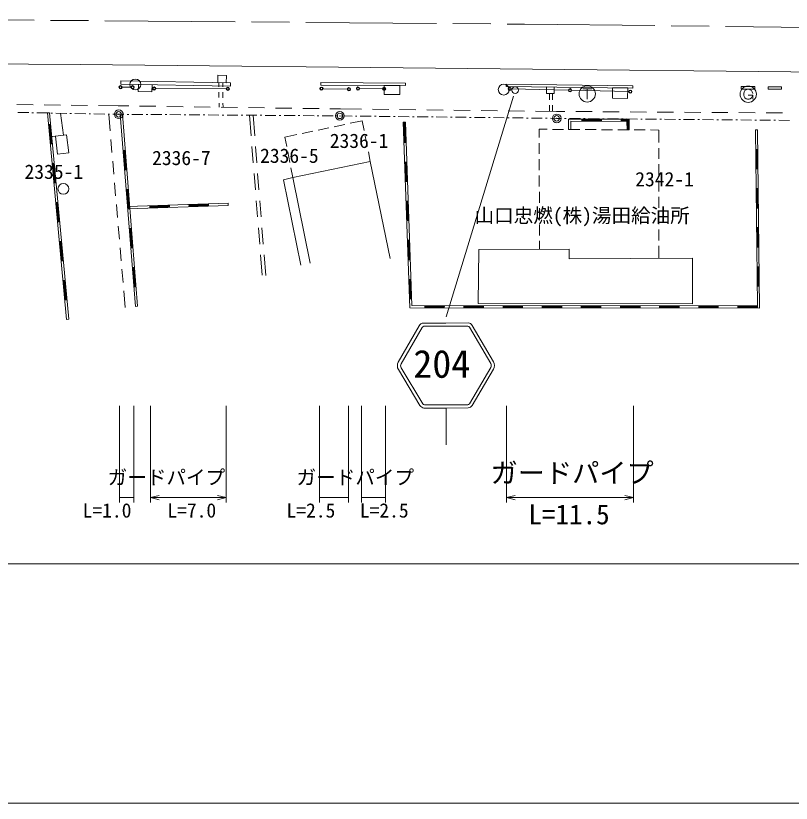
# Model space of a CAD drawing. Units: millimetres, scale not verified. Extents: x 40000 to 680000, y 20000 to 380000.
# Drawn here: x 178118 to 249455, y 205000 to 277442 of the extents above; entities that cross this region are included whole.
import ezdxf
from ezdxf.enums import TextEntityAlignment as Align

# ---------------------------------------------------------------- set-up
doc = ezdxf.new("R2010")
doc.units = ezdxf.units.MM
doc.header["$LTSCALE"] = 1000
doc.header["$PDMODE"] = 32
doc.header["$PDSIZE"] = 500
doc.linetypes.add('CHAIN', pattern=[18.5, 12, -1.5, 3.5, -1.5])
for name, color, linetype, lineweight in [('M-BGD', 7, 'Continuous', 13), ('M-BGD-EXST', 7, 'Continuous', 13), ('M-BMK', 2, 'CHAIN', 13), ('M-BMK-OTRS', 5, 'Continuous', 13), ('M-BMK-ROW', 30, 'Continuous', 13), ('M-STR-HTXT', 7, 'Continuous', 13), ('M-STR-STRC', 7, 'Continuous', 13), ('M-TTL-BAND', 7, 'Continuous', 13)]:
    doc.layers.add(name, color=color, linetype=linetype, lineweight=lineweight)
doc.layers.add('M-BMK-HTXT', color=7, linetype='Continuous')
doc.styles.add('ＭＳ ゴシック', font='')
doc.styles.get('ＭＳ ゴシック').set_extended_font_data('MS Gothic')

msp = doc.modelspace()

# ---------------------------------------------------------------- linework, layer by layer
at = {"layer": 'M-BGD'}
for p, q in [((196804, 271297), (196806, 270912)), ((197164, 271291), (197168, 270906)), ((187909, 270862), (188722, 270861)), ((190994, 270747), (197476, 270725)), ((196809, 270412), (196812, 269912)), ((197172, 270406), (197176, 269906)), ((206389, 270734), (208618, 270688)), ((209749, 270739), (211856, 270721)), ((223703, 270711), (228954, 270590)), ((227218, 269720), (227222, 270287)), ((227485, 270284), (227488, 269717)), ((229254, 270583), (234504, 270462)), ((247344, 270895), (247343, 270695)), ((247343, 270695), (248544, 270690)), ((247344, 270899), (248544, 270894)), ((248545, 270894), (248544, 270690)), ((178227, 269266), (179727, 269248)), ((180727, 269237), (182227, 269220)), ((183227, 269209), (184727, 269191)), ((185727, 269180), (187547, 269159)), ((187547, 269159), (188516, 269145)), ((189516, 269131), (191016, 269110)), ((192016, 269095), (193516, 269074)), ((194516, 269060), (196016, 269038)), ((196815, 269412), (196817, 269027)), ((197016, 269024), (198515, 269002)), ((197181, 269406), (197184, 269022)), ((199515, 268988), (201015, 268967)), ((202015, 268952), (203515, 268931)), ((204515, 268917), (206015, 268895)), ((207015, 268881), (207984, 268867)), ((207984, 268867), (209926, 268845)), ((210926, 268834), (212426, 268818)), ((213426, 268806), (214926, 268790)), ((215926, 268778), (217426, 268762)), ((227210, 268653), (227214, 269220)), ((227491, 269217), (227494, 268649)), ((181032, 268498), (181231, 268517)), ((182795, 249511), (181032, 268498)), ((182994, 249530), (181231, 268517)), ((186667, 268394), (186797, 266868)), ((187727, 268376), (187927, 268392)), ((189131, 250696), (187727, 268376)), ((189331, 250712), (187927, 268392)), ((199771, 266410), (199623, 268290)), ((200096, 266408), (199948, 268288)), ((218426, 268751), (219926, 268734)), ((220926, 268723), (222425, 268706)), ((223425, 268695), (224925, 268678)), ((225925, 268667), (227868, 268645)), ((227868, 268645), (228636, 268640)), ((229636, 268633), (231136, 268622)), ((232136, 268615), (233636, 268604)), ((234636, 268597), (236136, 268587)), ((237136, 268580), (238636, 268569)), ((239636, 268562), (241136, 268552)), ((242136, 268544), (243636, 268534)), ((244636, 268527), (246136, 268516)), ((247136, 268509), (248636, 268499)), ((181330, 267453), (181131, 267434)), ((181337, 265646), (181171, 267438)), ((181377, 265649), (181211, 267442)), ((181417, 265653), (181250, 267445)), ((181457, 265657), (181290, 267449)), ((207407, 267233), (208385, 267442)), ((208874, 267546), (209984, 267782)), ((209984, 267782), (210162, 266885)), ((213759, 267649), (213958, 267656)), ((214368, 250582), (213759, 267649)), ((213961, 267590), (213761, 267583)), ((213865, 265786), (213801, 267584)), ((213905, 265787), (213841, 267586)), ((213945, 265788), (213881, 267587)), ((213985, 265790), (213921, 267589)), ((214561, 250782), (213958, 267656)), ((228964, 266982), (228964, 267941)), ((228964, 267941), (234543, 267929)), ((229164, 266982), (229164, 267740)), ((229164, 267740), (234344, 267729)), ((230206, 267938), (230206, 267738)), ((230206, 267898), (232006, 267894)), ((230206, 267858), (232006, 267854)), ((230206, 267818), (232006, 267814)), ((230206, 267778), (232006, 267774)), ((232006, 267734), (232006, 267934)), ((233806, 267930), (233806, 267730)), ((233806, 267890), (234503, 267889)), ((234463, 267849), (233806, 267850)), ((233806, 267810), (234423, 267809)), ((234384, 267769), (233806, 267770)), ((234344, 267729), (234348, 266945)), ((234384, 267769), (234388, 266945)), ((234428, 266945), (234423, 267809)), ((234463, 267849), (234468, 266946)), ((234508, 266946), (234503, 267889)), ((234543, 267929), (234548, 266946)), ((204473, 266608), (205451, 266816)), ((205940, 266920), (206918, 267129)), ((226255, 266236), (226251, 266999)), ((226251, 266999), (227005, 266994)), ((227505, 266991), (228505, 266985)), ((228964, 266982), (229164, 266982)), ((229005, 266981), (230005, 266975)), ((230505, 266972), (231505, 266965)), ((232005, 266962), (233005, 266956)), ((233505, 266953), (234505, 266946)), ((234548, 266946), (234348, 266945)), ((234548, 266946), (234348, 266945)), ((235005, 266943), (236005, 266937)), ((236505, 266934), (237259, 266929)), ((237259, 266929), (237261, 265776)), ((246357, 266954), (246157, 266951)), ((246157, 266951), (246346, 250756)), ((246357, 266954), (246548, 250556)), ((186865, 266071), (186967, 264876)), ((202875, 266267), (203984, 266503)), ((203046, 265400), (202875, 266267)), ((210260, 266395), (210456, 265414)), ((181297, 265642), (181496, 265660)), ((199967, 263918), (199849, 265413)), ((200293, 263915), (200175, 265411)), ((213825, 265784), (214025, 265791)), ((226263, 264736), (226258, 265736)), ((237262, 265276), (237263, 264276)), ((246378, 265154), (246178, 265152)), ((246218, 265152), (246239, 263352)), ((246258, 265152), (246279, 263353)), ((246298, 265153), (246319, 263353)), ((246338, 265153), (246359, 263354)), ((188191, 265066), (187991, 265051)), ((188174, 263259), (188031, 265054)), ((188214, 263263), (188071, 265057)), ((188253, 263266), (188111, 265060)), ((188293, 263269), (188151, 265063)), ((203336, 263928), (203142, 264909)), ((210553, 264923), (210732, 264026)), ((181663, 263868), (181464, 263850)), ((181670, 262061), (181504, 263853)), ((181710, 262065), (181543, 263857)), ((181750, 262069), (181583, 263861)), ((181790, 262072), (181623, 263864)), ((187035, 264078), (187137, 262883)), ((214089, 263992), (213889, 263985)), ((213994, 262188), (213929, 263987)), ((214034, 262189), (213969, 263988)), ((214074, 262191), (214009, 263990)), ((214114, 262192), (214049, 263991)), ((226271, 263236), (226266, 264236)), ((237264, 263776), (237266, 262776)), ((188134, 263256), (188333, 263272)), ((203604, 262571), (203433, 263438)), ((246199, 263352), (246399, 263354)), ((200163, 261426), (200046, 262921)), ((200489, 261423), (200371, 262919)), ((226280, 261736), (226274, 262736)), ((237267, 262276), (237269, 261276)), ((181630, 262057), (181829, 262076)), ((187205, 262086), (187307, 260890)), ((213954, 262186), (214154, 262194)), ((246420, 261554), (246220, 261552)), ((246260, 261552), (246281, 259752)), ((246300, 261553), (246321, 259753)), ((246340, 261553), (246361, 259753)), ((246380, 261554), (246401, 259754)), ((188476, 261478), (188276, 261462)), ((188459, 259671), (188316, 261465)), ((188499, 259674), (188356, 261468)), ((188538, 259677), (188396, 261471)), ((188578, 259680), (188436, 261475)), ((226288, 260236), (226282, 261236)), ((181996, 260284), (181797, 260265)), ((182003, 258477), (181836, 260269)), ((182043, 258480), (181876, 260273)), ((182083, 258484), (181916, 260276)), ((182122, 258488), (181956, 260280)), ((187375, 260093), (187477, 258897)), ((197649, 260202), (188410, 259889)), ((194051, 260080), (194058, 259880)), ((195852, 260101), (194053, 260040)), ((195857, 259941), (195850, 260141)), ((197656, 260002), (197649, 260202)), ((200360, 258933), (200242, 260429)), ((200685, 258931), (200567, 260426)), ((214218, 260395), (214018, 260388)), ((214122, 258590), (214058, 260389)), ((214162, 258592), (214098, 260390)), ((214202, 258593), (214138, 260392)), ((214242, 258594), (214178, 260393)), ((237270, 260776), (237271, 259776)), ((188417, 259689), (188410, 259889)), ((197656, 260002), (188417, 259689)), ((188419, 259667), (188618, 259683)), ((190453, 259958), (190460, 259759)), ((192254, 259979), (190455, 259918)), ((192255, 259939), (190456, 259878)), ((192256, 259899), (190457, 259839)), ((192258, 259859), (190459, 259799)), ((192259, 259819), (192252, 260019)), ((195853, 260061), (194054, 260000)), ((195854, 260021), (194055, 259960)), ((195856, 259981), (194057, 259920)), ((226296, 258736), (226290, 259736)), ((246241, 259752), (246441, 259754)), ((237272, 259276), (237274, 258276)), ((181963, 258473), (182162, 258491)), ((187545, 258100), (187647, 256905)), ((200556, 256441), (200438, 257936)), ((200881, 256439), (200764, 257934)), ((214082, 258589), (214282, 258596)), ((226304, 257236), (226299, 258236)), ((246462, 257954), (246262, 257952)), ((246302, 257953), (246323, 256153)), ((246342, 257953), (246363, 256153)), ((246382, 257953), (246403, 256154)), ((246422, 257954), (246443, 256154)), ((188761, 257889), (188561, 257873)), ((188744, 256082), (188601, 257876)), ((188784, 256085), (188641, 257879)), ((188824, 256088), (188681, 257883)), ((188863, 256091), (188721, 257886)), ((237275, 257776), (237277, 256776)), ((182329, 256699), (182130, 256681)), ((182336, 254892), (182169, 256684)), ((182376, 254896), (182209, 256688)), ((182415, 254899), (182249, 256692)), ((182455, 254903), (182289, 256695)), ((214346, 256797), (214146, 256790)), ((214251, 254992), (214186, 256791)), ((214291, 254994), (214226, 256793)), ((214331, 254995), (214266, 256794)), ((214371, 254997), (214306, 256796)), ((226311, 255974), (226307, 256736)), ((187715, 256107), (187817, 254912)), ((188704, 256079), (188903, 256095)), ((237278, 256276), (237280, 255123)), ((246283, 256152), (246483, 256154)), ((200783, 253564), (200634, 255444)), ((201108, 253561), (200960, 255442)), ((214211, 254991), (214411, 254998)), ((182296, 254888), (182495, 254907)), ((189046, 254300), (188846, 254284)), ((189029, 252493), (188886, 254288)), ((189069, 252496), (188926, 254291)), ((189109, 252500), (188966, 254294)), ((189148, 252503), (189006, 254297)), ((246504, 254355), (246304, 254352)), ((246344, 254353), (246365, 252553)), ((246384, 254353), (246405, 252553)), ((246424, 254354), (246445, 252554)), ((246464, 254354), (246485, 252554)), ((187885, 254115), (187987, 252919)), ((182662, 253114), (182462, 253096)), ((182669, 251307), (182502, 253100)), ((182709, 251311), (182542, 253103)), ((182748, 251315), (182582, 253107)), ((182788, 251318), (182622, 253111)), ((214475, 253199), (214275, 253192)), ((214379, 251395), (214315, 253194)), ((214419, 251396), (214355, 253195)), ((214459, 251398), (214395, 253196)), ((214499, 251399), (214435, 253198)), ((188055, 252122), (188186, 250596)), ((188989, 252490), (189188, 252506)), ((246325, 252552), (246525, 252555)), ((214339, 251393), (214539, 251400)), ((182629, 251304), (182828, 251322)), ((189131, 250696), (189331, 250712)), ((246346, 250756), (214561, 250782)), ((215743, 250781), (215742, 250581)), ((217542, 250700), (215742, 250701)), ((217542, 250660), (215742, 250661)), ((217543, 250740), (215743, 250741)), ((217542, 250580), (217543, 250780)), ((219343, 250778), (219342, 250578)), ((221142, 250697), (219342, 250698)), ((221142, 250657), (219342, 250658)), ((221143, 250737), (219343, 250738)), ((221142, 250577), (221143, 250777)), ((222943, 250775), (222942, 250575)), ((224742, 250694), (222942, 250695)), ((224742, 250654), (222942, 250655)), ((224742, 250734), (222943, 250735)), ((224742, 250574), (224743, 250774)), ((226543, 250772), (226542, 250572)), ((228342, 250731), (226542, 250732)), ((228342, 250691), (226542, 250692)), ((228342, 250651), (226542, 250652)), ((228342, 250571), (228343, 250771)), ((230143, 250769), (230142, 250569)), ((231942, 250728), (230142, 250729)), ((231942, 250688), (230142, 250689)), ((231942, 250568), (231943, 250768)), ((233743, 250766), (233742, 250566)), ((235542, 250725), (233742, 250726)), ((235542, 250685), (233742, 250686)), ((235542, 250565), (235543, 250765)), ((237343, 250763), (237342, 250563)), ((239142, 250722), (237342, 250723)), ((239142, 250682), (237342, 250683)), ((239142, 250562), (239143, 250762)), ((240943, 250760), (240942, 250560)), ((242742, 250719), (240942, 250720)), ((242742, 250679), (240942, 250680)), ((242742, 250559), (242743, 250759)), ((244543, 250757), (244542, 250557)), ((246342, 250716), (244542, 250717)), ((246342, 250676), (244542, 250677)), ((246342, 250556), (246343, 250756)), ((246548, 250556), (214368, 250582)), ((217542, 250620), (215742, 250621)), ((221142, 250617), (219342, 250618)), ((224742, 250614), (222942, 250615)), ((228342, 250611), (226542, 250612)), ((231942, 250648), (230142, 250649)), ((231942, 250608), (230142, 250609)), ((235542, 250645), (233742, 250646)), ((235542, 250605), (233742, 250606)), ((239142, 250642), (237342, 250643)), ((239142, 250602), (237342, 250603)), ((242742, 250639), (240942, 250640)), ((242742, 250599), (240942, 250600)), ((246342, 250636), (244542, 250637)), ((246342, 250596), (244542, 250597)), ((182795, 249511), (182994, 249530))]:
    msp.add_line(p, q, dxfattribs=at)
for points in [[(196704, 271299), (197486, 271286), (197497, 271952), (196715, 271965)], [(187798, 271449), (197877, 271279), (197872, 270974), (187792, 271144)], [(189402, 271116), (190656, 271095), (190645, 270451), (189391, 270472)], [(206192, 271290), (213974, 271240), (213973, 271019), (206191, 271069)], [(212008, 271031), (213462, 271022), (213457, 270187), (212003, 270196)], [(223223, 271136), (234888, 270991), (234886, 270790), (223221, 270936)], [(244845, 270934), (246092, 270925), (246090, 270676), (244843, 270685)], [(226939, 270889), (227659, 270880), (227651, 270282), (226931, 270291)], [(233012, 270814), (234411, 270796), (234399, 269835), (233000, 269852)], [(181777, 266365), (181971, 264704), (182991, 264823), (182797, 266484)], [(220645, 250973), (240382, 250934), (240379, 255135), (229020, 255090), (229020, 255984), (220730, 255954)]]:
    msp.add_lwpolyline(points, close=True, dxfattribs=at)
for points in [[(182231, 268476), (182503, 266450), (181506, 266334)], [(205188, 254684), (203604, 262571), (210732, 264026), (212548, 255121)], [(204328, 254494), (202743, 262352), (203604, 262571)]]:
    msp.add_lwpolyline(points, dxfattribs=at)
for centre, radius in [((187759, 270862), 150), ((187759, 270862), 120), ((187759, 270862), 100), ((189119, 271121), 500), ((188872, 270861), 150), ((188872, 270861), 120), ((188872, 270861), 100), ((223005, 270648), 500), ((190844, 270747), 150), ((190844, 270747), 120), ((190844, 270747), 100), ((197626, 270724), 150), ((197626, 270724), 120), ((197626, 270724), 100), ((206239, 270737), 150), ((206239, 270737), 120), ((206239, 270737), 100), ((208768, 270685), 150), ((208768, 270685), 120), ((208768, 270685), 100), ((209599, 270740), 150), ((209599, 270740), 120), ((209599, 270740), 100), ((212006, 270719), 150), ((212006, 270719), 120), ((212006, 270719), 100), ((223553, 270714), 150), ((223553, 270714), 120), ((223553, 270714), 100), ((224065, 270607), 305), ((229104, 270586), 150), ((229104, 270586), 120), ((229104, 270586), 100), ((234654, 270459), 150), ((234654, 270459), 120), ((234654, 270459), 100), ((182503, 261518), 500)]:
    msp.add_circle(centre, radius, dxfattribs=at)
at = {"layer": 'M-BGD-EXST'}
for p, q in [((230273, 270704), (231098, 270704)), ((230686, 270704), (230686, 269766)), ((245122, 270451), (245085, 270301)), ((245085, 270301), (245085, 270151)), ((245197, 270564), (245122, 270451)), ((245310, 270639), (245197, 270564)), ((245422, 270676), (245310, 270639)), ((245572, 270676), (245422, 270676)), ((245685, 270639), (245572, 270676)), ((245797, 270564), (245685, 270639)), ((245872, 270451), (245797, 270564)), ((245910, 270301), (245872, 270451)), ((245085, 270151), (245122, 270001)), ((245122, 270001), (245197, 269889)), ((245197, 269889), (245310, 269814)), ((245310, 269814), (245422, 269776)), ((245422, 269776), (245572, 269776)), ((245497, 270151), (245910, 270151)), ((245572, 269776), (245685, 269814)), ((245685, 269814), (245797, 269889)), ((245797, 269889), (245872, 270001)), ((245872, 270001), (245910, 270151)), ((245910, 270151), (245910, 269776))]:
    msp.add_line(p, q, dxfattribs=at)
for centre in [(230686, 270254), (245497, 270226)]:
    msp.add_circle(centre, 750, dxfattribs=at)
at = {"layer": 'M-BMK'}
msp.add_lwpolyline([(68092, 277442), (118304, 277128), (167815, 277129), (224911, 276665), (268009, 276187), (324564, 275693), (368056, 275272), (420719, 274641), (468060, 274148), (522514, 273594), (568402, 273241)], dxfattribs=at)
at = {"layer": 'M-BMK-OTRS'}
msp.add_lwpolyline([(131683, 273291), (184049, 272948), (255366, 272230), (316720, 271801)], dxfattribs=at)
at = {"layer": 'M-BMK-ROW'}
for p, q in [((178309, 268548), (179309, 268530)), ((179609, 268524), (179759, 268522)), ((180059, 268516), (181058, 268498)), ((181358, 268492), (181508, 268489)), ((181808, 268484), (182808, 268465)), ((183108, 268460), (183258, 268457)), ((183558, 268452), (184558, 268433)), ((184858, 268428), (185008, 268425)), ((185308, 268419), (186308, 268401)), ((186607, 268395), (186757, 268393)), ((187057, 268387), (187589, 268377)), ((187589, 268377), (188057, 268374)), ((188357, 268372), (188507, 268371)), ((188807, 268368), (189807, 268361)), ((190107, 268359), (190257, 268358)), ((190557, 268356), (191557, 268349)), ((191857, 268346), (192007, 268345)), ((192307, 268343), (193307, 268336)), ((193607, 268334), (193757, 268333)), ((194057, 268331), (195057, 268323)), ((195357, 268321), (195507, 268320)), ((195807, 268318), (196807, 268311)), ((197107, 268309), (197257, 268307)), ((197557, 268305), (198557, 268298)), ((198857, 268296), (199007, 268295)), ((199307, 268293), (200307, 268285)), ((200607, 268283), (200757, 268282)), ((201057, 268280), (202057, 268273)), ((202357, 268271), (202507, 268270)), ((202807, 268267), (203807, 268260)), ((204107, 268258), (204257, 268257)), ((204557, 268255), (205557, 268248)), ((205857, 268245), (206007, 268244)), ((206307, 268242), (207307, 268235)), ((207607, 268233), (207757, 268232)), ((208057, 268229), (209057, 268218)), ((209357, 268214), (209507, 268213)), ((209807, 268209), (210807, 268198)), ((211107, 268194), (211257, 268193)), ((211557, 268189), (212556, 268178)), ((212856, 268174), (213006, 268173)), ((213306, 268169), (214306, 268158)), ((214606, 268154), (214756, 268153)), ((215056, 268149), (216056, 268138)), ((216356, 268135), (216506, 268133)), ((216806, 268129), (217806, 268118)), ((218106, 268115), (218256, 268113)), ((218556, 268110), (219556, 268098)), ((219856, 268095), (220006, 268093)), ((220306, 268090), (221306, 268078)), ((221606, 268075), (221756, 268073)), ((222056, 268070), (223056, 268058)), ((223356, 268055), (223506, 268053)), ((223806, 268050), (224806, 268038)), ((225106, 268035), (225256, 268033)), ((225556, 268030), (226556, 268019)), ((226856, 268015), (227006, 268013)), ((227306, 268010), (227880, 268003)), ((227880, 268003), (228305, 268000)), ((228605, 267997), (228755, 267996)), ((229055, 267993), (230055, 267985)), ((230355, 267982), (230505, 267981)), ((230805, 267978), (231805, 267970)), ((232105, 267967), (232255, 267966)), ((232555, 267963), (233555, 267954)), ((233855, 267952), (234005, 267951)), ((234305, 267948), (235305, 267939)), ((235605, 267937), (235755, 267935)), ((236055, 267933), (237055, 267924)), ((237355, 267922), (237505, 267920)), ((237805, 267918), (238805, 267909)), ((239105, 267907), (239255, 267905)), ((239555, 267903), (240555, 267894)), ((240855, 267891), (241005, 267890)), ((241305, 267888), (242305, 267879)), ((242605, 267876), (242755, 267875)), ((243055, 267872), (244055, 267864)), ((244355, 267861), (244505, 267860)), ((244805, 267857), (245805, 267849)), ((246105, 267846), (246255, 267845)), ((246555, 267842), (247555, 267834)), ((247855, 267831), (248005, 267830)), ((248305, 267827), (249305, 267819))]:
    msp.add_line(p, q, dxfattribs=at)
for centre in [(187589, 268377), (207934, 268230), (227880, 268003)]:
    msp.add_circle(centre, 400, dxfattribs=at)
for p in [(187589, 268377), (207934, 268230), (227880, 268003)]:
    msp.add_point(p, dxfattribs=at)
at = {"layer": 'M-STR-HTXT'}
for p, q in [((223900, 270045), (217706, 249759)), ((187661, 241545), (187661, 232660)), ((188993, 241545), (188993, 232660)), ((190500, 241545), (190500, 232660)), ((197476, 241545), (197476, 232660)), ((206053, 241545), (206053, 232660)), ((208716, 241545), (208716, 232660)), ((209908, 241545), (209908, 232660)), ((212116, 241545), (212116, 232660)), ((223263, 241545), (223263, 232660)), ((234935, 241545), (234935, 232660)), ((190500, 233112), (191300, 233312)), ((197476, 233112), (196676, 233312)), ((223263, 233112), (224063, 233312)), ((234935, 233112), (234135, 233312)), ((187661, 233112), (188993, 233112)), ((190500, 233112), (197476, 233112)), ((190500, 233112), (191300, 232912)), ((197476, 233112), (196676, 232912)), ((206053, 233112), (208716, 233112)), ((209908, 233112), (212116, 233112)), ((223263, 233112), (234935, 233112)), ((223263, 233112), (224063, 232912)), ((234935, 233112), (234135, 232912)), ((67887, 227013), (335127, 227013))]:
    msp.add_line(p, q, dxfattribs=at)
at = {"layer": 'M-STR-STRC'}
for p, q in [((215236, 248919), (213305, 245577)), ((215496, 248769), (213565, 245427)), ((219853, 248787), (221812, 245461)), ((220112, 248940), (222070, 245613)), ((213314, 244889), (215294, 241582)), ((213571, 245043), (215551, 241736)), ((221808, 245077), (219856, 241754)), ((222067, 244925), (220115, 241602)), ((217706, 241347), (217706, 237961))]:
    msp.add_line(p, q, dxfattribs=at)
for points in [[(219737, 249190), (217673, 249173), (215609, 249173)], [(219704, 248889), (217675, 248873), (215644, 248873)], [(219739, 241363), (217706, 241347), (215671, 241347)], [(219699, 241663), (217704, 241647), (215708, 241647)]]:
    msp.add_lwpolyline(points, dxfattribs=at)
for centre, radius, start, end in [((215626, 248746), 427, 92.29572, 156.02366), ((215666, 248682), 191, 96.53703, 152.95737), ((219684, 248699), 191, 27.51575, 83.93609), ((219723, 248763), 427, 24.44946, 88.1774), ((221446, 245272), 711, 330.80435, 28.66338), ((213932, 245241), 711, 151.80974, 209.66878), ((213932, 245241), 412, 151.80974, 209.66878), ((221446, 245272), 412, 330.80435, 28.66338), ((215784, 241948), 612, 216.76349, 259.34701), ((215720, 241850), 203, 214.0004, 273.155), ((219686, 241866), 203, 267.31812, 326.47272), ((219621, 241964), 612, 281.12611, 323.70964)]:
    msp.add_arc(centre, radius, start, end, dxfattribs=at)
at = {"layer": 'M-TTL-BAND'}
msp.add_line((40000, 205000), (579000, 205000), dxfattribs=at)

# ---------------------------------------------------------------- texts
at = {"layer": 'M-BGD', "style": 'ＭＳ ゴシック'}
msp.add_text('山口忠燃(株)湯田給油所', height=1320, dxfattribs=at).set_placement((230221, 259071), align=Align.MIDDLE_CENTER)
at = {"layer": 'M-BMK-HTXT', "style": 'ＭＳ ゴシック'}
for s, p in [('2336-1', (209699, 264884)), ('2336-5', (203288, 263513)), ('2336-7', (193353, 263307)), ('2335-1', (181622, 262039)), ('2342-1', (237799, 261353))]:
    msp.add_text(s, height=1320, dxfattribs=at).set_placement(p, align=Align.BOTTOM_CENTER)
at = {"layer": 'M-STR-HTXT', "style": 'ＭＳ ゴシック'}
for s, height, p in [('ガードパイプ', 1833, (229298, 233923)), ('ガードパイプ', 1320, (191979, 233923)), ('ガードパイプ', 1320, (209355, 233923)), ('L=1.0', 1320, (186515, 230882)), ('L=7.0', 1320, (194311, 230882)), ('L=2.5', 1320, (205269, 230882)), ('L=2.5', 1320, (212014, 230882)), ('L=11.5', 1833, (229010, 230108))]:
    msp.add_text(s, height=height, dxfattribs=at).set_placement(p, align=Align.BOTTOM_CENTER)
at = {"layer": 'M-STR-STRC', "style": 'ＭＳ ゴシック'}
msp.add_text('204', height=2566, dxfattribs=at).set_placement((214691, 243370), align=Align.BOTTOM_LEFT)

doc.saveas('drawing.dxf')
